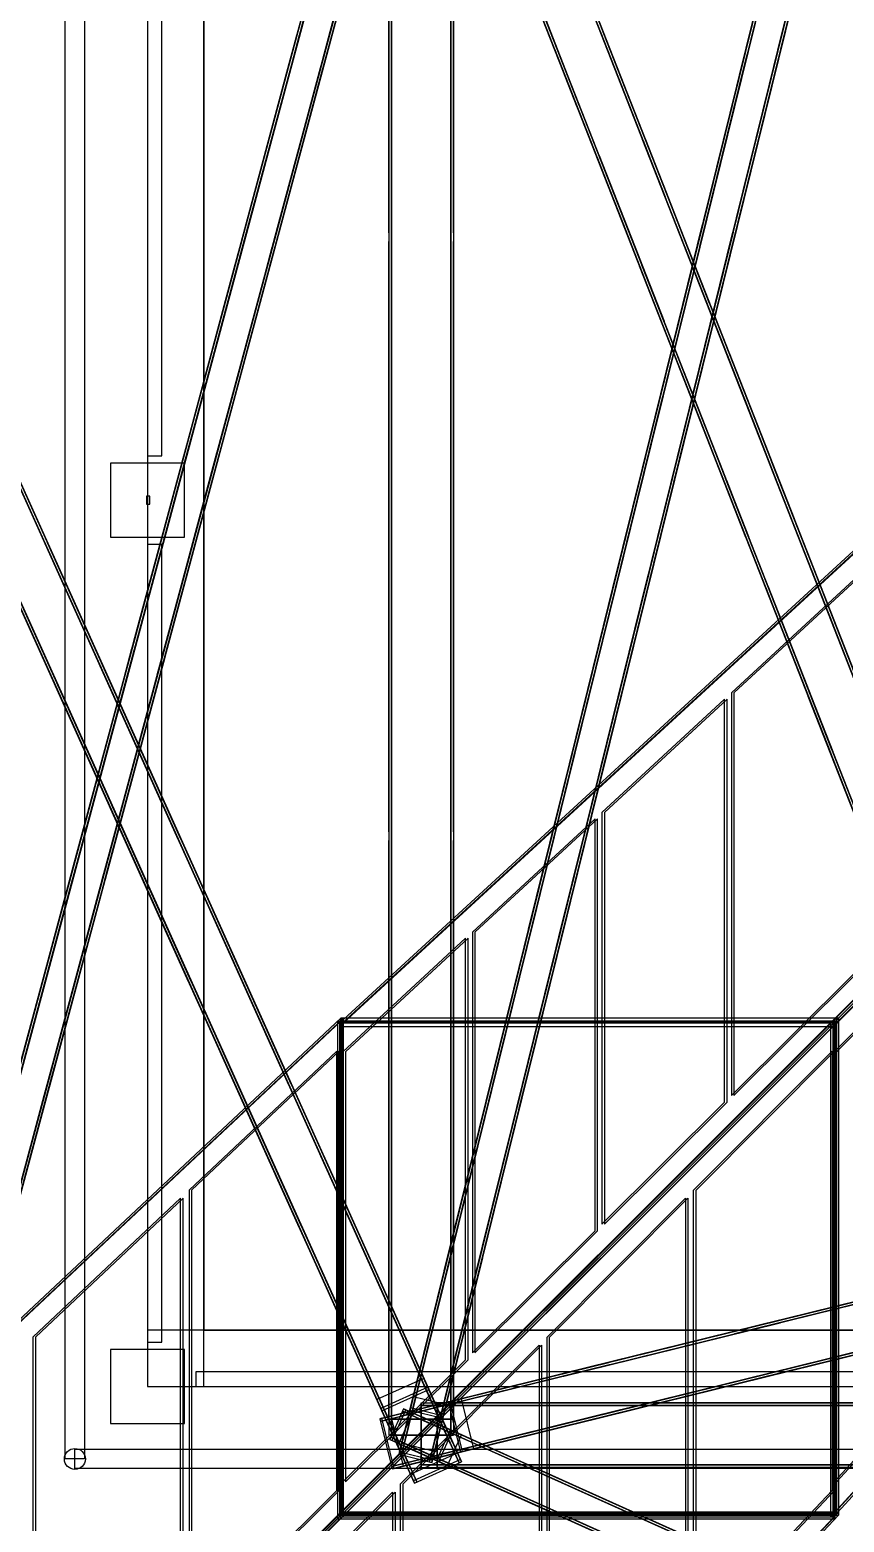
# Model space of a CAD drawing. Header units: millimetres. Extents: x -52000 to 48850, y -48850 to 51750.
# Drawn here: x -24729 to -19679, y -22842 to -13582 of the extents above; entities that cross this region are included whole.
import ezdxf

# ---------------------------------------------------------------- set-up
doc = ezdxf.new("R2010")
doc.units = ezdxf.units.MM
doc.layers.add('D-STR-BASE', color=7, linetype='Continuous', lineweight=25)
doc.layers.add('D-STR-STRC', color=7, linetype='Continuous', lineweight=25)

msp = doc.modelspace()

# ---------------------------------------------------------------- linework, layer by layer
at = {"layer": 'D-STR-BASE'}
for points in [[(-24390, 22450), (-24390, -22450), (-24510, -22450), (-24510, 22450)], [(-24390, 22450), (-24390, -22450), (-24510, -22450), (-24510, 22450)], [(-24000, 22000), (-24000, -22000), (-23650, -22000), (-23650, 22000)], [(-24000, 22000), (-24000, -22000), (-23650, -22000), (-23650, 22000)], [(-24000, 22000), (-24000, -22000), (-23650, -22000), (-23650, 22000)], [(-24000, 22000), (-24000, -22000), (-23650, -22000), (-23650, 22000)], [(-24000, 22000), (-24000, -22000), (-23650, -22000), (-23650, 22000)], [(-24000, 22000), (-24000, -22000), (-23650, -22000), (-23650, 22000)], [(-24000, 22000), (-24000, -22000), (-23650, -22000), (-23650, 22000)], [(-24000, 22000), (-24000, -22000), (-23650, -22000), (-23650, 22000)], [(-23650, -21650), (23650, -21650), (23650, 21650), (-23650, 21650)], [(-23650, -21650), (23650, -21650), (23650, 21650), (-23650, 21650)], [(-23650, -21650), (23650, -21650), (23650, 21650), (-23650, 21650)], [(-23650, -21650), (23650, -21650), (23650, 21650), (-23650, 21650)], [(-24000, -11275), (-24000, -16225), (-23910, -16225), (-23910, -11275)], [(-24000, -11275), (-24000, -16225), (-23910, -16225), (-23910, -11275)], [(-24230, -16730), (-23770, -16730), (-23770, -16270), (-24230, -16270)], [(-24006, -16475), (-24006, -16525), (-23986, -16525), (-23986, -16475)], [(-24000, -16775), (-24000, -21725), (-23910, -21725), (-23910, -16775)], [(-24000, -16775), (-24000, -21725), (-23910, -21725), (-23910, -16775)], [(-24000, -22000), (24000, -22000), (24000, -21650), (-24000, -21650)], [(-24000, -22000), (24000, -22000), (24000, -21650), (-24000, -21650)], [(-24000, -22000), (24000, -22000), (24000, -21650), (-24000, -21650)], [(-24000, -22000), (24000, -22000), (24000, -21650), (-24000, -21650)], [(-24000, -22000), (24000, -22000), (24000, -21650), (-24000, -21650)], [(-24000, -22000), (24000, -22000), (24000, -21650), (-24000, -21650)], [(-24000, -22000), (24000, -22000), (24000, -21650), (-24000, -21650)], [(-24000, -22000), (24000, -22000), (24000, -21650), (-24000, -21650)], [(-24230, -22230), (-23770, -22230), (-23770, -21770), (-24230, -21770)], [(-23700, -22000), (-18300, -22000), (-18300, -21910), (-23700, -21910)], [(-23700, -22000), (-18300, -22000), (-18300, -21910), (-23700, -21910)], [(-24450, -22390), (24450, -22390), (24450, -22510), (-24450, -22510)], [(-24450, -22390), (24450, -22390), (24450, -22510), (-24450, -22510)]]:
    msp.add_lwpolyline(points, close=True, dxfattribs=at)
msp.add_circle((-24450, -22450), 65, dxfattribs=at)
at = {"layer": 'D-STR-STRC'}
for points in [[(-22502.6, 22302.6), (-22502.6, -22302.6)], [(-22102.6, 22302.6), (-22102.6, -22302.6)], [(-22372.4, -22147.5), (-19233, -9426.5)], [(-22369.1, -22133.8), (-19229.6, -9412.8)], [(-22168.6, -22197.8), (-19029.1, -9476.8)], [(-22165.2, -22184.1), (-19025.8, -9463.1)], [(-22439.9, -22421), (-19300.5, -9700)], [(-22436.6, -22407.3), (-19297.1, -9686.3)], [(-22236.1, -22471.3), (-19096.6, -9750.3)], [(-22232.7, -22457.6), (-19093.3, -9736.6)], [(-22250.9, -10844.5), (-19111.5, -18856.3)], [(-22244.9, -10860), (-19105.4, -18871.8)], [(-26470.1, -26256.1), (-22372.6, -11007.4)], [(-26466.8, -26243.8), (-22369.3, -10995.1)], [(-22548.9, -10961.2), (-19409.5, -18973.1)], [(-22542.8, -10976.7), (-19403.4, -18988.6)], [(-26267.3, -26310.6), (-22169.8, -11061.9)], [(-26264, -26298.3), (-22166.5, -11049.6)], [(-26536, -26501.7), (-22438.6, -11252.9)], [(-26532.7, -26489.4), (-22435.3, -11240.7)], [(-26329.9, -26543.9), (-22232.5, -11295.2)], [(-26333.2, -26556.2), (-22235.8, -11307.4)], [(-22062.3, -11325.8), (-18922.9, -19337.7)], [(-22056.2, -11341.4), (-18916.8, -19353.2)], [(-22360.3, -11442.6), (-19220.8, -19454.4)], [(-22354.2, -11458.1), (-19214.7, -19470)], [(-26358.3, -12902.9), (-22260.8, -22005.4)], [(-26351.8, -12917.3), (-22254.3, -22019.9)], [(-26650.1, -13034.2), (-22552.6, -22136.8)], [(-26643.6, -13048.7), (-22546.1, -22151.3)], [(-26156.4, -13351.3), (-22059, -22453.9)], [(-26149.9, -13365.8), (-22052.5, -22468.3)], [(-26448.2, -13482.7), (-22350.8, -22585.2)], [(-26441.7, -13497.1), (-22344.3, -22599.7)], [(-22809, -19745.7), (-19596.1, -16792.8)], [(-22809, -19765.7), (-19596.1, -16812.8)], [(-19745.7, -19745.7), (-16792.8, -16792.8)], [(-19745.7, -19765.7), (-16792.8, -16812.8)], [(-22135.8, -22096.6), (-9414.8, -18957.2)], [(-22122.1, -22093.2), (-9401.1, -18953.8)], [(-22559.7, -22201.2), (-9838.7, -19061.8)], [(-22546, -22197.8), (-9825, -19058.4)], [(-22059.1, -22407.3), (-9338.1, -19267.8)], [(-22045.4, -22403.9), (-9324.4, -19264.5)], [(-22483, -22511.9), (-9762, -19372.5)], [(-22469.4, -22508.5), (-9748.4, -19369.1)], [(-22809, -22789), (-19596.1, -19576.1)], [(-22809, -22809), (-19596.1, -19596.1)], [(-19745.7, -22789), (-16792.8, -19576.1)], [(-19745.7, -22809), (-16792.8, -19596.1)], [(-26674.3, -23348.5), (-22799.8, -19714.1)], [(-23348.5, -23348.5), (-19714.1, -19714.1)], [(-22822.3, -19736.6), (-22799.1, -19714.8)], [(-19736.6, -19736.6), (-19714.8, -19714.8)], [(-26674.3, -23368.5), (-22799.8, -19734.1)], [(-23348.5, -23368.5), (-19714.1, -19734.1)], [(-22808.3, -19746.4), (-22794.3, -19733.5)], [(-19746.4, -19746.4), (-19733.5, -19733.5)], [(-22285.8, -21949.9), (-22260.8, -22005.4)], [(-22577.6, -22081.3), (-22552.6, -22136.8)], [(-22369.1, -22133.8), (-22352.1, -22064.9)], [(-22302.6, -22102.6), (22302.6, -22102.6)], [(-22302.6, -22102.6), (-22202.6, -22102.6)], [(-22165.2, -22184.1), (-22148.2, -22115.2)], [(-22122.1, -22093.2), (-22053.2, -22076.2)], [(-22559.7, -22201.2), (-22490.8, -22184.2)], [(-22502.6, -22202.6), (-22502.6, -22302.6)], [(-13308.8, -26235.9), (-22411.3, -22138.4)], [(-22355.8, -22163.4), (-22411.3, -22138.4)], [(-13294.3, -26242.4), (-22396.9, -22145)], [(-22102.6, -22202.6), (-22102.6, -22302.6)], [(-13019.5, -26366.1), (-22122, -22268.7)], [(-13005, -26372.6), (-22107.6, -22275.2)], [(-22052, -22300.2), (-22107.6, -22275.2)], [(-13395, -26427.4), (-22497.5, -22329.9)], [(-22442, -22354.9), (-22497.5, -22329.9)], [(-13380.5, -26433.9), (-22483.1, -22336.5)], [(-22439.9, -22421), (-22422.9, -22352.1)], [(-22236.1, -22471.3), (-22219, -22402.4)], [(-22045.4, -22403.9), (-21976.5, -22386.9)], [(-22483, -22511.9), (-22414.1, -22494.9)], [(-22302.6, -22502.6), (22302.6, -22502.6)], [(-22302.6, -22502.6), (-22202.6, -22502.6)], [(-13105.7, -26557.6), (-22208.2, -22460.2)], [(-13091.2, -26564.1), (-22193.8, -22466.7)], [(-22138.2, -22491.7), (-22193.8, -22466.7)], [(-22077.5, -22412.8), (-22052.5, -22468.3)], [(-22369.3, -22544.1), (-22344.3, -22599.7)], [(-26674.3, -26654.3), (-22799.8, -22779.8)], [(-23348.5, -26654.3), (-19714.1, -22779.8)], [(-26674.3, -26674.3), (-22799.8, -22799.8)], [(-23348.5, -26674.3), (-19714.1, -22799.8)], [(-22822.3, -22822.3), (-22799.1, -22799.1)], [(-22808.3, -22808.3), (-22794.3, -22794.3)], [(-19746.4, -22808.3), (-19733.5, -22794.3)], [(-19736.6, -22822.3), (-19714.8, -22799.1)]]:
    msp.add_lwpolyline(points, dxfattribs=at)
for points in [[(-22486.6, 22302.6), (-22486.6, 22302.6), (-22486.6, -22302.6), (-22486.6, -22302.6)], [(-22118.6, 22302.6), (-22118.6, 22302.6), (-22118.6, -22302.6), (-22118.6, -22302.6)], [(-22439.9, -22421), (-22369.1, -22133.8), (-19229.6, -9412.8), (-19300.5, -9700)], [(-22424.4, -22424.8), (-22353.5, -22137.6), (-19214.1, -9416.6), (-19285, -9703.8)], [(-22251.6, -22467.5), (-22180.7, -22180.3), (-19041.3, -9459.3), (-19112.2, -9746.5)], [(-22236.1, -22471.3), (-22165.2, -22184.1), (-19025.8, -9463.1), (-19096.6, -9750.3)], [(-22265.8, -10850.3), (-22071.1, -11347.2), (-18931.7, -19359), (-19126.4, -18862.1)], [(-22250.9, -10844.5), (-22056.2, -11341.4), (-18916.8, -19353.2), (-19111.5, -18856.3)], [(-26536, -26501.7), (-26466.8, -26243.8), (-22369.3, -10995.1), (-22438.6, -11252.9)], [(-26520.6, -26505.8), (-26451.3, -26248), (-22353.9, -10999.3), (-22423.1, -11257.1)], [(-22548.9, -10961.2), (-22354.2, -11458.1), (-19214.7, -19470), (-19409.5, -18973.1)], [(-22534, -10955.4), (-22339.3, -11452.3), (-19199.9, -19464.1), (-19394.6, -18967.2)], [(-26348.7, -26552), (-26279.4, -26294.2), (-22182, -11045.5), (-22251.2, -11303.3)], [(-26333.2, -26556.2), (-26264, -26298.3), (-22166.5, -11049.6), (-22235.8, -11307.4)], [(-22502.6, -11178.8), (-22502.6, -11178.8), (-22502.6, -14840.9), (-22502.6, -14840.9)], [(-22486.6, -11178.8), (-22486.6, -11178.8), (-22486.6, -14840.9), (-22486.6, -14840.9)], [(-22118.6, -11178.8), (-22118.6, -11178.8), (-22118.6, -14840.9), (-22118.6, -14840.9)], [(-22102.6, -11178.8), (-22102.6, -11178.8), (-22102.6, -14840.9), (-22102.6, -14840.9)], [(-23102, -13721.7), (-23053.3, -13540.6), (-22731.9, -12344.5)], [(-23100.4, -13715.8), (-22779, -12519.6), (-22730.3, -12338.5)], [(-23086.5, -13725.9), (-23037.9, -13544.8), (-22716.4, -12348.6)], [(-23084.9, -13719.9), (-22763.5, -12523.8), (-22714.9, -12342.7)], [(-22914.6, -13772.1), (-22866, -13591), (-22544.5, -12394.8)], [(-22913, -13766.1), (-22591.6, -12570), (-22543, -12388.9)], [(-22899.2, -13776.2), (-22850.5, -13595.1), (-22529.1, -12399)], [(-22897.6, -13770.3), (-22576.2, -12574.1), (-22527.5, -12393)], [(-20328, -13863.3), (-20278.2, -13661.5), (-20033.6, -12670.4)], [(-20327.9, -13863), (-20083.3, -12871.9), (-20033.5, -12670.1)], [(-20312.4, -13866.9), (-20067.8, -12875.7), (-20018, -12674)], [(-20312.4, -13867.1), (-20262.6, -13665.4), (-20018, -12674.2)], [(-20139.6, -13909.5), (-19894.9, -12918.3), (-19845.2, -12716.6)], [(-20139.6, -13909.7), (-20089.8, -13708), (-19845.2, -12716.9)], [(-20124.1, -13913.6), (-20074.3, -13711.9), (-19829.7, -12720.7)], [(-20124, -13913.3), (-19879.4, -12922.2), (-19829.6, -12720.5)], [(-26372.9, -12909.5), (-26164.5, -13372.3), (-22067.1, -22474.9), (-22275.4, -22012)], [(-26358.3, -12902.9), (-26149.9, -13365.8), (-22052.5, -22468.3), (-22260.8, -22005.4)], [(-21454.2, -12921.6), (-21212.7, -13537.8), (-21056.1, -13937.7)], [(-21449.6, -12933.4), (-21292.9, -13333.2), (-21051.4, -13949.5)], [(-21439.3, -12915.7), (-21197.8, -13532), (-21041.2, -13931.8)], [(-21434.7, -12927.5), (-21278, -13327.4), (-21036.5, -13943.7)], [(-26650.1, -13034.2), (-26441.7, -13497.1), (-22344.3, -22599.7), (-22552.6, -22136.8)], [(-26635.5, -13027.7), (-26427.1, -13490.5), (-22329.7, -22593.1), (-22538.1, -22130.2)], [(-21737.3, -13032.5), (-21495.8, -13648.7), (-21339.1, -14048.6)], [(-21732.6, -13044.3), (-21576, -13444.1), (-21334.5, -14060.4)], [(-21722.4, -13026.6), (-21480.9, -13642.9), (-21324.2, -14042.8)], [(-21717.7, -13038.5), (-21561.1, -13438.3), (-21319.6, -14054.6)], [(-23441.8, -14986.5), (-23120.4, -13790.3), (-23071.8, -13609.3)], [(-21192.6, -13589.2), (-20951.1, -14205.5), (-20794.4, -14605.3)], [(-21188, -13601), (-21031.3, -14000.9), (-20789.8, -14617.1)], [(-21177.7, -13583.4), (-20936.2, -14199.7), (-20779.5, -14599.5)], [(-21173.1, -13595.2), (-21016.4, -13995), (-20774.9, -14611.3)], [(-23443.4, -14992.4), (-23394.8, -14811.4), (-23073.4, -13615.2)], [(-23428, -14996.6), (-23379.3, -14815.5), (-23057.9, -13619.3)], [(-23426.4, -14990.7), (-23105, -13794.5), (-23056.3, -13613.4)], [(-23256.1, -15042.8), (-23207.4, -14861.7), (-22886, -13665.5)], [(-23254.5, -15036.9), (-22933.1, -13840.7), (-22884.4, -13659.6)], [(-23240.6, -15046.9), (-23192, -14865.9), (-22870.5, -13669.7)], [(-23239, -15041), (-22917.6, -13844.8), (-22869, -13663.8)], [(-21475.6, -13700.1), (-21234.2, -14316.4), (-21077.5, -14716.2)], [(-21460.7, -13694.3), (-21219.3, -14310.6), (-21062.6, -14710.4)], [(-21471, -13712), (-21314.3, -14111.8), (-21072.9, -14728.1)], [(-21456.1, -13706.1), (-21299.4, -14106), (-21058, -14722.2)], [(-20589.6, -14923.3), (-20539.8, -14721.6), (-20295.2, -13730.5)], [(-20589.5, -14923.1), (-20344.9, -13931.9), (-20295.1, -13730.2)], [(-20574.1, -14927.2), (-20524.3, -14725.5), (-20279.7, -13734.3)], [(-20574, -14926.9), (-20329.4, -13935.8), (-20279.6, -13734.1)], [(-20401.2, -14969.6), (-20156.6, -13978.4), (-20106.8, -13776.7)], [(-20401.2, -14969.8), (-20351.5, -14768.1), (-20106.8, -13776.9)], [(-20385.7, -14973.7), (-20335.9, -14771.9), (-20091.3, -13780.8)], [(-20385.6, -14973.4), (-20141, -13982.3), (-20091.2, -13780.5)], [(-20931, -14256.9), (-20689.5, -14873.1), (-20532.8, -15273)], [(-20916.1, -14251), (-20674.6, -14867.3), (-20517.9, -15267.2)], [(-20926.3, -14268.7), (-20769.7, -14668.5), (-20528.2, -15284.8)], [(-20911.4, -14262.9), (-20754.8, -14662.7), (-20513.3, -15279)], [(-21214, -14367.8), (-20972.5, -14984.1), (-20815.9, -15383.9)], [(-21209.4, -14379.6), (-21052.7, -14779.4), (-20811.2, -15395.7)], [(-21199.1, -14362), (-20957.6, -14978.2), (-20801, -15378.1)], [(-21194.5, -14373.8), (-21037.8, -14773.6), (-20796.3, -15389.9)], [(-20851.2, -15983.4), (-20801.4, -15781.7), (-20556.8, -14790.5)], [(-20851.1, -15983.2), (-20606.5, -14992), (-20556.8, -14790.3)], [(-20835.7, -15987.3), (-20785.9, -15785.5), (-20541.3, -14794.4)], [(-20835.6, -15987), (-20591, -14995.9), (-20541.2, -14794.1)], [(-23784.9, -16263.2), (-23736.2, -16082.1), (-23414.8, -14885.9)], [(-23783.3, -16257.2), (-23461.9, -15061.1), (-23413.2, -14880)], [(-23769.4, -16267.3), (-23720.8, -16086.2), (-23399.4, -14890.1)], [(-23767.8, -16261.4), (-23446.4, -15065.2), (-23397.8, -14884.1)], [(-22502.6, -14895.9), (-22502.6, -14895.9), (-22502.6, -18558), (-22502.6, -18558)], [(-22486.6, -14895.9), (-22486.6, -14895.9), (-22486.6, -18558), (-22486.6, -18558)], [(-22118.6, -14895.9), (-22118.6, -14895.9), (-22118.6, -18558), (-22118.6, -18558)], [(-22102.6, -14895.9), (-22102.6, -14895.9), (-22102.6, -18558), (-22102.6, -18558)], [(-20662.9, -16029.9), (-20613.1, -15828.2), (-20368.5, -14837)], [(-20662.8, -16029.7), (-20418.2, -15038.5), (-20368.4, -14836.8)], [(-20647.3, -16033.5), (-20402.7, -15042.3), (-20352.9, -14840.6)], [(-20647.3, -16033.7), (-20597.5, -15832), (-20352.9, -14840.9)], [(-23597.5, -16313.5), (-23548.9, -16132.4), (-23227.5, -14936.3)], [(-23595.9, -16307.6), (-23274.5, -15111.4), (-23225.9, -14930.3)], [(-23582.1, -16317.7), (-23533.4, -16136.6), (-23212, -14940.4)], [(-23580.5, -16311.7), (-23259.1, -15115.6), (-23210.4, -14934.5)], [(-20669.4, -14924.5), (-20427.9, -15540.8), (-20271.2, -15940.6)], [(-20664.7, -14936.3), (-20508, -15336.2), (-20266.6, -15952.5)], [(-20654.5, -14918.7), (-20413, -15535), (-20256.3, -15934.8)], [(-20649.8, -14930.5), (-20493.2, -15330.4), (-20251.7, -15946.6)], [(-20952.4, -15035.4), (-20710.9, -15651.7), (-20554.2, -16051.6)], [(-20947.8, -15047.3), (-20791.1, -15447.1), (-20549.6, -16063.4)], [(-20937.5, -15029.6), (-20696, -15645.9), (-20539.3, -16045.7)], [(-20932.9, -15041.4), (-20776.2, -15441.3), (-20534.7, -16057.5)], [(-20407.7, -15592.2), (-20166.3, -16208.5), (-20009.6, -16608.3)], [(-20403.1, -15604), (-20246.4, -16003.8), (-20004.9, -16620.1)], [(-20392.8, -15586.4), (-20151.4, -16202.6), (-19994.7, -16602.5)], [(-20388.2, -15598.2), (-20231.5, -15998), (-19990.1, -16614.3)], [(-20690.8, -15703.1), (-20449.3, -16319.4), (-20292.6, -16719.2)], [(-20686.2, -15714.9), (-20529.5, -16114.8), (-20288, -16731)], [(-20675.9, -15697.3), (-20434.4, -16313.5), (-20277.7, -16713.4)], [(-20671.3, -15709.1), (-20514.6, -16108.9), (-20273.1, -16725.2)], [(-21112.8, -17043.3), (-20868.2, -16052.1), (-20818.4, -15850.4)], [(-21112.8, -17043.5), (-21063, -16841.8), (-20818.4, -15850.6)], [(-21097.3, -17047.3), (-21047.5, -16845.6), (-20802.9, -15854.5)], [(-21097.2, -17047.1), (-20852.6, -16055.9), (-20802.8, -15854.2)], [(-20924.5, -17090), (-20874.7, -16888.3), (-20630.1, -15897.1)], [(-20924.4, -17089.8), (-20679.8, -16098.6), (-20630, -15896.9)], [(-20908.9, -17093.6), (-20664.3, -16102.4), (-20614.5, -15900.7)], [(-20908.9, -17093.8), (-20859.2, -16892.1), (-20614.5, -15900.9)], [(-24975.9, -16012.8), (-24659.5, -16715.8), (-24491.8, -17088.3)], [(-24972.5, -16020.4), (-24804.8, -16392.9), (-24488.4, -17095.9)], [(-24961.3, -16006.3), (-24644.9, -16709.3), (-24477.2, -17081.7)], [(-24957.9, -16013.8), (-24790.3, -16386.3), (-24473.8, -17089.3)], [(-24126.3, -17533.9), (-24077.7, -17352.8), (-23756.3, -16156.6)], [(-24124.7, -17528), (-23803.3, -16331.8), (-23754.7, -16150.7)], [(-24110.9, -17538), (-24062.2, -17357), (-23740.8, -16160.8)], [(-24109.3, -17532.1), (-23787.9, -16335.9), (-23739.2, -16154.9)], [(-23937.4, -17578.3), (-23616, -16382.1), (-23567.3, -16201.1)], [(-23921.9, -17582.5), (-23600.5, -16386.3), (-23551.9, -16205.2)], [(-23939, -17584.2), (-23890.3, -17403.2), (-23568.9, -16207)], [(-23923.5, -17588.4), (-23874.9, -17407.3), (-23553.5, -16211.1)], [(-20146.1, -16259.8), (-19904.6, -16876.1), (-19748, -17276)], [(-20141.5, -16271.7), (-19984.8, -16671.5), (-19743.3, -17287.8)], [(-20131.2, -16254), (-19889.7, -16870.3), (-19733.1, -17270.1)], [(-20126.6, -16265.8), (-19969.9, -16665.7), (-19728.4, -17281.9)], [(-20429.2, -16370.8), (-20187.7, -16987), (-20031, -17386.9)], [(-20424.5, -16382.6), (-20267.9, -16782.4), (-20026.4, -17398.7)], [(-20414.3, -16364.9), (-20172.8, -16981.2), (-20016.1, -17381)], [(-20409.6, -16376.7), (-20253, -16776.6), (-20011.5, -17392.8)], [(-24634.5, -16771.4), (-24318, -17474.4), (-24150.3, -17846.9)], [(-24631.1, -16778.9), (-24463.4, -17151.4), (-24146.9, -17854.4)], [(-24619.9, -16764.8), (-24303.4, -17467.8), (-24135.7, -17840.3)], [(-24616.5, -16772.4), (-24448.8, -17144.8), (-24132.3, -17847.9)], [(-22809, -19745.7), (-22809, -22809), (-19596.1, -19596.1), (-19596.1, -16792.8)], [(-22793.4, -19745.7), (-22793.4, -22809), (-19580.6, -19596.1), (-19580.6, -16792.8)], [(-19761.3, -22809), (-19761.3, -19745.7), (-16808.4, -16792.8), (-16808.4, -19596.1)], [(-19745.7, -22809), (-19745.7, -19745.7), (-16792.8, -16792.8), (-16792.8, -19596.1)], [(-24911.7, -16896.2), (-24595.2, -17599.2), (-24427.5, -17971.6)], [(-24908.3, -16903.7), (-24740.6, -17276.2), (-24424.1, -17979.2)], [(-24897.1, -16889.6), (-24580.6, -17592.6), (-24413, -17965.1)], [(-24893.7, -16897.2), (-24726, -17269.6), (-24409.6, -17972.6)], [(-21374.4, -18103.4), (-21129.8, -17112.2), (-21080, -16910.5)], [(-21374.4, -18103.6), (-21324.7, -17901.9), (-21080, -16910.7)], [(-21358.9, -18107.4), (-21309.1, -17905.7), (-21064.5, -16914.5)], [(-21358.8, -18107.2), (-21114.2, -17116), (-21064.5, -16914.3)], [(-19884.5, -16927.5), (-19643, -17543.8), (-19486.3, -17943.6)], [(-19879.9, -16939.3), (-19723.2, -17339.2), (-19481.7, -17955.4)], [(-19869.6, -16921.7), (-19628.1, -17537.9), (-19471.4, -17937.8)], [(-19865, -16933.5), (-19708.3, -17333.3), (-19466.8, -17949.6)], [(-21186.1, -18150.1), (-21136.3, -17948.4), (-20891.7, -16957.2)], [(-21186, -18149.8), (-20941.4, -17158.7), (-20891.6, -16956.9)], [(-21170.6, -18153.9), (-21120.8, -17952.2), (-20876.2, -16961)], [(-21170.5, -18153.7), (-20925.9, -17162.5), (-20876.1, -16960.8)], [(-20378.4, -17695.8), (-20378.4, -20194.3), (-19617, -19436.9), (-19617, -16992.1)], [(-20362.8, -17695.8), (-20362.8, -20194.3), (-19601.5, -19436.9), (-19601.5, -16992.1)], [(-20167.5, -17038.4), (-19926.1, -17654.7), (-19769.4, -18054.5)], [(-20152.6, -17032.6), (-19911.2, -17648.8), (-19754.5, -18048.7)], [(-20162.9, -17050.2), (-20006.2, -17450.1), (-19764.8, -18066.3)], [(-20148, -17044.4), (-19991.3, -17444.2), (-19749.9, -18060.5)], [(-24467.8, -18804.6), (-24419.1, -18623.5), (-24097.7, -17427.4)], [(-24466.2, -18798.7), (-24144.8, -17602.5), (-24096.1, -17421.4)], [(-24452.3, -18808.8), (-24403.7, -18627.7), (-24082.3, -17431.5)], [(-24450.7, -18802.8), (-24129.3, -17606.7), (-24080.7, -17425.6)], [(-24280.4, -18855), (-24231.8, -18673.9), (-23910.4, -17477.7)], [(-24278.8, -18849), (-23957.4, -17652.9), (-23908.8, -17471.8)], [(-24265, -18859.1), (-24216.3, -18678), (-23894.9, -17481.9)], [(-24263.4, -18853.2), (-23942, -17657), (-23893.3, -17475.9)], [(-24293, -17529.9), (-23976.6, -18232.9), (-23808.9, -18605.4)], [(-24289.6, -17537.5), (-24121.9, -17910), (-23805.5, -18613)], [(-24278.4, -17523.4), (-23962, -18226.4), (-23794.3, -18598.8)], [(-24275, -17530.9), (-24107.3, -17903.4), (-23790.9, -18606.4)], [(-24570.2, -17654.7), (-24253.8, -18357.7), (-24086.1, -18730.2)], [(-24566.8, -17662.3), (-24399.1, -18034.7), (-24082.7, -18737.7)], [(-24555.6, -17648.1), (-24239.2, -18351.2), (-24071.5, -18723.6)], [(-24552.2, -17655.7), (-24384.6, -18028.2), (-24068.1, -18731.2)], [(-21181.6, -18438.2), (-21181.6, -20993.4), (-20420.2, -20236), (-20420.2, -17734.5)], [(-21166.1, -18438.2), (-21166.1, -20993.4), (-20404.7, -20236), (-20404.7, -17734.5)], [(-19905.9, -17706.1), (-19664.4, -18322.3), (-19507.8, -18722.2)], [(-19901.3, -17717.9), (-19744.6, -18117.7), (-19503.1, -18734)], [(-19891, -17700.2), (-19649.5, -18316.5), (-19492.9, -18716.3)], [(-19886.4, -17712), (-19729.7, -18111.9), (-19488.2, -18728.1)], [(-21636.1, -19163.7), (-21586.3, -18962), (-21341.7, -17970.8)], [(-21636, -19163.4), (-21391.4, -18172.3), (-21341.6, -17970.5)], [(-21620.5, -19167.3), (-21375.9, -18176.1), (-21326.1, -17974.4)], [(-21620.5, -19167.5), (-21570.7, -18965.8), (-21326.1, -17974.6)], [(-21447.7, -19209.9), (-21203, -18218.8), (-21153.3, -18017)], [(-21447.7, -19210.2), (-21397.9, -19008.4), (-21153.3, -18017.3)], [(-21432.2, -19214), (-21382.4, -19012.3), (-21137.8, -18021.1)], [(-21432.1, -19213.7), (-21187.5, -18222.6), (-21137.7, -18020.9)], [(-23951.6, -18288.5), (-23635.1, -18991.5), (-23467.4, -19364)], [(-23948.2, -18296), (-23780.5, -18668.5), (-23464, -19371.5)], [(-23937, -18281.9), (-23620.5, -18984.9), (-23452.8, -19357.4)], [(-23933.6, -18289.5), (-23765.9, -18661.9), (-23449.4, -19364.9)], [(-24228.8, -18413.3), (-23912.3, -19116.3), (-23744.6, -19488.7)], [(-24225.4, -18420.8), (-24057.7, -18793.3), (-23741.2, -19496.3)], [(-24214.2, -18406.7), (-23897.7, -19109.7), (-23730.1, -19482.2)], [(-24210.8, -18414.2), (-24043.1, -18786.7), (-23726.6, -19489.7)], [(-21984.8, -19180.6), (-21984.8, -21792.4), (-21223.5, -21035), (-21223.5, -18476.9)], [(-21969.3, -19180.6), (-21969.3, -21792.4), (-21207.9, -21035), (-21207.9, -18476.9)], [(-22502.6, -18613), (-22502.6, -18613), (-22502.6, -22202.6), (-22502.6, -22202.6)], [(-22486.6, -18613), (-22486.6, -18613), (-22486.6, -22202.6), (-22486.6, -22202.6)], [(-22118.6, -18613), (-22118.6, -18613), (-22118.6, -22202.6), (-22118.6, -22202.6)], [(-22102.6, -18613), (-22102.6, -18613), (-22102.6, -22202.6), (-22102.6, -22202.6)], [(-24809.2, -20075.3), (-24760.6, -19894.3), (-24439.2, -18698.1)], [(-24807.7, -20069.4), (-24486.2, -18873.2), (-24437.6, -18692.2)], [(-24793.8, -20079.5), (-24745.1, -19898.4), (-24423.7, -18702.2)], [(-24792.2, -20073.6), (-24470.8, -18877.4), (-24422.1, -18696.3)], [(-24621.9, -20125.7), (-24573.2, -19944.6), (-24251.8, -18748.4)], [(-24620.3, -20119.8), (-24298.9, -18923.6), (-24250.2, -18742.5)], [(-24606.4, -20129.8), (-24557.8, -19948.8), (-24236.4, -18752.6)], [(-24604.8, -20123.9), (-24283.4, -18927.7), (-24234.8, -18746.7)], [(-22559.7, -22201.2), (-22122.1, -22093.2), (-9401.1, -18953.8), (-9838.7, -19061.8)], [(-22555.9, -22216.8), (-22118.2, -22108.8), (-9397.3, -18969.3), (-9834.9, -19077.3)], [(-23610.1, -19047), (-23293.6, -19750), (-23126, -20122.5)], [(-23606.7, -19054.6), (-23439, -19427), (-23122.6, -20130.1)], [(-23595.5, -19040.5), (-23279.1, -19743.5), (-23111.4, -20115.9)], [(-23592.1, -19048), (-23424.4, -19420.5), (-23108, -20123.5)], [(-21897.7, -20223.8), (-21847.9, -20022), (-21603.3, -19030.9)], [(-21897.6, -20223.5), (-21653, -19232.4), (-21603.2, -19030.6)], [(-21882.1, -20227.3), (-21637.5, -19236.2), (-21587.7, -19034.5)], [(-21882.1, -20227.6), (-21832.4, -20025.9), (-21587.8, -19034.7)], [(-21709.3, -20270), (-21464.7, -19278.8), (-21414.9, -19077.1)], [(-23872.7, -19165.2), (-23556.3, -19868.2), (-23388.6, -20240.7)], [(-21709.3, -20270.2), (-21659.5, -20068.5), (-21414.9, -19077.4)], [(-21693.8, -20274.1), (-21644, -20072.4), (-21399.4, -19081.2)], [(-21693.7, -20273.8), (-21449.1, -19282.7), (-21399.3, -19080.9)], [(-23887.3, -19171.8), (-23570.9, -19874.8), (-23403.2, -20247.3)], [(-23883.9, -19179.4), (-23716.2, -19551.8), (-23399.8, -20254.8)], [(-23869.3, -19172.8), (-23701.7, -19545.3), (-23385.2, -20248.3)], [(-22788, -19923), (-22788, -22591.4), (-22026.7, -21834), (-22026.7, -19219.3)], [(-22772.5, -19923), (-22772.5, -22591.4), (-22011.1, -21834), (-22011.1, -19219.3)], [(-22486.9, -22496.4), (-22049.2, -22388.4), (-9328.2, -19248.9), (-9765.9, -19356.9)], [(-19741.9, -22591.4), (-19741.9, -19922.9), (-19042.4, -19219.4), (-19042.4, -21834.1)], [(-19726.3, -22591.4), (-19726.3, -19922.9), (-19026.8, -19219.4), (-19026.8, -21834.1)], [(-22483, -22511.9), (-22045.4, -22403.9), (-9324.4, -19264.5), (-9762, -19372.5)], [(-26674.3, -23348.5), (-26674.3, -26674.3), (-22799.8, -22799.8), (-22799.8, -19714.1)], [(-26659, -23348.5), (-26659, -26674.3), (-22784.6, -22799.8), (-22784.6, -19714.1)], [(-23363.9, -26674.3), (-23363.9, -23348.5), (-19729.4, -19714.1), (-19729.4, -22799.8)], [(-23348.5, -26674.3), (-23348.5, -23348.5), (-19714.1, -19714.1), (-19714.1, -22799.8)], [(-19714.1, -19714.1), (-22799.8, -19714.1), (-22799.8, -19734.1), (-19714.1, -19734.1)], [(-22799.1, -22799.1), (-19714.8, -22799.1), (-19714.8, -19714.8), (-22799.1, -19714.8)], [(-23268.6, -19805.6), (-22952.2, -20508.6), (-22784.5, -20881.1)], [(-23265.2, -19813.1), (-23097.6, -20185.6), (-22781.1, -20888.6)], [(-23254.1, -19799), (-22937.6, -20502), (-22769.9, -20874.5)], [(-23250.7, -19806.6), (-23083, -20179), (-22766.5, -20882)], [(-22822.3, -22822.3), (-19736.6, -22822.3), (-19736.6, -19736.6), (-22822.3, -19736.6)], [(-19745.7, -19745.7), (-22809, -19745.7), (-22809, -19765.7), (-19745.7, -19765.7)], [(-22808.3, -22808.3), (-19746.4, -22808.3), (-19746.4, -19746.4), (-22808.3, -19746.4)], [(-22794.3, -22794.3), (-19733.5, -22794.3), (-19733.5, -19733.5), (-22794.3, -19733.5)], [(-23742.1, -20781.4), (-23742.1, -23558.7), (-22826.2, -22646.1), (-22826.2, -19918.9)], [(-23726.8, -20781.4), (-23726.8, -23558.7), (-22811, -22646.1), (-22811, -19918.9)], [(-23545.9, -19930.3), (-23229.4, -20633.4), (-23061.7, -21005.8)], [(-23542.5, -19937.9), (-23374.8, -20310.4), (-23058.3, -21013.4)], [(-23531.3, -19923.8), (-23214.8, -20626.8), (-23047.1, -20999.3)], [(-23527.9, -19931.3), (-23360.2, -20303.8), (-23043.7, -21006.8)], [(-20613.2, -23558.5), (-20613.2, -20781.2), (-19754.3, -19919.1), (-19754.3, -22646.2)], [(-20597.8, -23558.5), (-20597.8, -20781.2), (-19739, -19919.1), (-19739, -22646.2)], [(-24963.3, -21396.4), (-24914.7, -21215.3), (-24593.3, -20019.2)], [(-24961.8, -21390.5), (-24640.3, -20194.3), (-24591.7, -20013.2)], [(-24947.9, -21400.6), (-24899.2, -21219.5), (-24577.8, -20023.3)], [(-24946.3, -21394.6), (-24624.9, -20198.5), (-24576.2, -20017.4)], [(-22159.3, -21283.8), (-22109.5, -21082.1), (-21864.9, -20091)], [(-22159.2, -21283.6), (-21914.6, -20292.4), (-21864.8, -20090.7)], [(-22143.8, -21287.7), (-22094, -21086), (-21849.4, -20094.8)], [(-22143.7, -21287.4), (-21899.1, -20296.3), (-21849.3, -20094.5)], [(-21971, -21330.3), (-21921.2, -21128.6), (-21676.6, -20137.4)], [(-21970.9, -21330.1), (-21726.3, -20338.9), (-21676.5, -20137.2)], [(-21955.4, -21333.9), (-21710.7, -20342.8), (-21661, -20141)], [(-21955.4, -21334.2), (-21905.6, -21132.4), (-21661, -20141.3)], [(-22912.6, -20557.5), (-22596.1, -21260.6), (-22428.5, -21633)], [(-22927.2, -20564.1), (-22610.7, -21267.1), (-22443.1, -21639.6)], [(-22923.8, -20571.7), (-22756.1, -20944.1), (-22439.7, -21647.2)], [(-22909.2, -20565.1), (-22741.5, -20937.6), (-22425.1, -21640.6)], [(-23204.4, -20688.9), (-22887.9, -21391.9), (-22720.3, -21764.4)], [(-23201, -20696.5), (-23033.3, -21068.9), (-22716.9, -21771.9)], [(-23189.8, -20682.3), (-22873.4, -21385.3), (-22705.7, -21757.8)], [(-23186.4, -20689.9), (-23018.7, -21062.4), (-22702.3, -21765.4)], [(-24710.7, -21693.5), (-24710.7, -24523.8), (-23794.8, -23611.2), (-23794.8, -20831)], [(-24695.5, -21693.5), (-24695.5, -24523.8), (-23779.6, -23611.2), (-23779.6, -20831)], [(-21521.8, -24523.7), (-21521.8, -21693.4), (-20662.9, -20831.2), (-20662.9, -23611.4)], [(-21506.5, -24523.7), (-21506.5, -21693.4), (-20647.6, -20831.2), (-20647.6, -23611.4)], [(-22408.6, -22294), (-22358.8, -22092.2), (-22126.5, -21151)], [(-22408.5, -22293.7), (-22176.2, -21352.5), (-22126.5, -21150.8)], [(-22393.1, -22297.8), (-22343.3, -22096.1), (-22111, -21154.9)], [(-22393, -22297.5), (-22160.7, -21356.4), (-22110.9, -21154.6)], [(-22220.2, -22340.2), (-21987.9, -21399), (-21938.1, -21197.3)], [(-22220.2, -22340.4), (-22170.5, -22138.7), (-21938.2, -21197.5)], [(-22204.7, -22344.3), (-22154.9, -22142.6), (-21922.6, -21201.4)], [(-22204.6, -22344), (-21972.4, -21402.8), (-21922.6, -21201.1)], [(-22585.7, -21322.7), (-22287.4, -21985.4), (-22119.7, -22357.9)], [(-22582.3, -21330.2), (-22414.7, -21702.7), (-22116.3, -22365.4)], [(-22571.1, -21316.1), (-22272.8, -21978.8), (-22105.2, -22351.3)], [(-22567.7, -21323.6), (-22400.1, -21696.1), (-22101.8, -22358.9)], [(-20362.5, -21659), (-20010.3, -21572.1), (-19019.2, -21327.4)], [(-20362.2, -21658.9), (-19371.1, -21414.3), (-19018.9, -21327.4)], [(-20358.6, -21674.5), (-20006.5, -21587.6), (-19015.3, -21343)], [(-20358.4, -21674.4), (-19367.2, -21429.8), (-19015.1, -21342.9)], [(-22862.9, -21447.4), (-22564.6, -22110.2), (-22397, -22482.7)], [(-22859.5, -21455), (-22691.9, -21827.5), (-22393.6, -22490.2)], [(-22848.4, -21440.9), (-22550, -22103.6), (-22382.4, -22476.1)], [(-22845, -21448.4), (-22677.3, -21820.9), (-22379, -22483.7)], [(-21422.6, -21920.6), (-21070.4, -21833.7), (-20079.2, -21589.1)], [(-21422.3, -21920.5), (-20431.1, -21675.9), (-20079, -21589)], [(-21418.7, -21936.1), (-21066.6, -21849.2), (-20075.4, -21604.6)], [(-21418.5, -21936.1), (-20427.3, -21691.4), (-20075.2, -21604.5)], [(-20289.6, -21954.1), (-19937.5, -21867.2), (-18946.3, -21622.6)], [(-20289.4, -21954), (-19298.2, -21709.4), (-18946.1, -21622.5)], [(-20285.8, -21969.6), (-19933.6, -21882.7), (-18942.5, -21638.1)], [(-20285.6, -21969.6), (-19294.4, -21725), (-18942.2, -21638.1)], [(-22430.4, -25488.8), (-22430.4, -22605.5), (-21571.5, -21743.3), (-21571.5, -24576.5)], [(-22415.1, -25488.8), (-22415.1, -22605.5), (-21556.2, -21743.3), (-21556.2, -24576.5)], [(-22432.7, -22169.9), (-22080.5, -22083), (-21139.3, -21850.7)], [(-22432.4, -22169.8), (-21491.2, -21937.5), (-21139.1, -21850.6)], [(-22428.8, -22185.4), (-22076.7, -22098.5), (-21135.5, -21866.2)], [(-22428.6, -22185.3), (-21487.4, -21953.1), (-21135.2, -21866.2)], [(-21349.7, -22215.7), (-20997.6, -22128.8), (-20006.4, -21884.2)], [(-21349.5, -22215.7), (-20358.3, -21971.1), (-20006.2, -21884.1)], [(-21345.9, -22231.3), (-20993.7, -22144.4), (-20002.6, -21899.7)], [(-21345.6, -22231.2), (-20354.5, -21986.6), (-20002.3, -21899.7)], [(-22285.8, -21949.9), (-22577.6, -22081.3), (-22369.3, -22544.1), (-22077.5, -22412.8)], [(-22260.8, -22005.4), (-22552.6, -22136.8), (-22546.1, -22151.3), (-22254.3, -22019.9)], [(-22260.8, -22005.4), (-22552.6, -22136.8), (-22344.3, -22599.7), (-22052.5, -22468.3)], [(-22559.7, -22201.2), (-22483, -22511.9), (-22045.4, -22403.9), (-22122.1, -22093.2)], [(-22490.8, -22184.2), (-22414.1, -22494.9), (-21976.5, -22386.9), (-22053.2, -22076.2)], [(-22422.9, -22352.1), (-22219, -22402.4), (-22148.2, -22115.2), (-22352.1, -22064.9)], [(-22302.6, -22102.6), (-22302.6, -22502.6), (-22302.6, -22502.6), (-22302.6, -22102.6)], [(-22302.6, -22118.6), (-22302.6, -22118.6), (22302.6, -22118.6), (22302.6, -22118.6)], [(-22202.6, -22102.6), (-22202.6, -22102.6), (-18613, -22102.6), (-18613, -22102.6)], [(-22202.6, -22102.6), (-22202.6, -22502.6), (-22202.6, -22502.6), (-22202.6, -22102.6)], [(-22202.6, -22118.6), (-22202.6, -22118.6), (-18613, -22118.6), (-18613, -22118.6)], [(-22135.8, -22096.6), (-22059.1, -22407.3), (-22045.4, -22403.9), (-22122.1, -22093.2)], [(-22559.7, -22201.2), (-22483, -22511.9), (-22469.4, -22508.5), (-22546, -22197.8)], [(-22102.6, -22202.6), (-22502.6, -22202.6), (-22502.6, -22202.6), (-22102.6, -22202.6)], [(-22483.1, -22336.5), (-22396.9, -22145), (-22411.3, -22138.4), (-22497.5, -22329.9)], [(-22193.8, -22466.7), (-22107.6, -22275.2), (-22411.3, -22138.4), (-22497.5, -22329.9)], [(-22138.2, -22491.7), (-22052, -22300.2), (-22355.8, -22163.4), (-22442, -22354.9)], [(-22439.9, -22421), (-22236.1, -22471.3), (-22165.2, -22184.1), (-22369.1, -22133.8)], [(-13011.6, -26387.2), (-13315.4, -26250.5), (-22417.9, -22153), (-22114.1, -22289.8)], [(-13005, -26372.6), (-13308.8, -26235.9), (-22411.3, -22138.4), (-22107.6, -22275.2)], [(-22372.4, -22147.5), (-22168.6, -22197.8), (-22165.2, -22184.1), (-22369.1, -22133.8)], [(-22359.8, -22465), (-22007.7, -22378.1), (-21066.5, -22145.8)], [(-22359.6, -22465), (-21418.4, -22232.7), (-21066.2, -22145.8)], [(-22356, -22480.5), (-22003.8, -22393.6), (-21062.6, -22161.4)], [(-22355.8, -22480.5), (-21414.6, -22248.2), (-21062.4, -22161.3)], [(-21432.3, -22596.7), (-21645.7, -22500.6), (-22308.5, -22202.3)], [(-21425.8, -22582.1), (-21639.1, -22486), (-22301.9, -22187.7)], [(-21424.8, -22600.1), (-22087.5, -22301.7), (-22300.9, -22205.7)], [(-21418.2, -22585.5), (-22081, -22287.2), (-22294.3, -22191.1)], [(-22102.6, -22302.6), (-22502.6, -22302.6), (-22502.6, -22302.6), (-22102.6, -22302.6)], [(-13084.6, -26549.5), (-13388.4, -26412.8), (-22491, -22315.3), (-22187.2, -22452.1)], [(-22193.8, -22466.7), (-22107.6, -22275.2), (-22122, -22268.7), (-22208.2, -22460.2)], [(-13091.2, -26564.1), (-13395, -26427.4), (-22497.5, -22329.9), (-22193.8, -22466.7)], [(-22439.9, -22421), (-22236.1, -22471.3), (-22232.7, -22457.6), (-22436.6, -22407.3)], [(-21512, -22773.6), (-21725.3, -22677.5), (-22388.1, -22379.2)], [(-21505.4, -22759), (-21718.8, -22663), (-22381.5, -22364.6)], [(-21504.4, -22777), (-22167.2, -22478.7), (-22380.5, -22382.6)], [(-21497.9, -22762.4), (-22160.6, -22464.1), (-22374, -22368)], [(-22059, -22453.9), (-22350.8, -22585.2), (-22344.3, -22599.7), (-22052.5, -22468.3)], [(-22302.6, -22486.6), (-22302.6, -22486.6), (22302.6, -22486.6), (22302.6, -22486.6)], [(-22202.6, -22486.6), (-22202.6, -22486.6), (-18613, -22486.6), (-18613, -22486.6)], [(-22202.6, -22502.6), (-22202.6, -22502.6), (-18613, -22502.6), (-18613, -22502.6)], [(-20673.8, -22938.1), (-20887.2, -22842.1), (-21590.2, -22525.6)], [(-20667.2, -22923.5), (-20880.6, -22827.5), (-21583.6, -22511)], [(-20666.2, -22941.5), (-21369.3, -22625.1), (-21582.6, -22529)], [(-20659.7, -22926.9), (-21362.7, -22610.5), (-21576, -22514.4)], [(-23339, -26453.9), (-23339, -23517.6), (-22480.1, -22655.4), (-22480.1, -25541.6)], [(-23323.7, -26453.9), (-23323.7, -23517.6), (-22464.8, -22655.4), (-22464.8, -25541.6)], [(-20746.9, -23100.4), (-20960.2, -23004.4), (-21663.2, -22687.9)], [(-22799.8, -22799.8), (-19714.1, -22799.8), (-19714.1, -22779.8), (-22799.8, -22779.8)], [(-20753.4, -23115), (-20966.8, -23019), (-21669.8, -22702.5)], [(-20745.9, -23118.4), (-21448.9, -22802), (-21662.2, -22705.9)], [(-20739.3, -23103.8), (-21442.3, -22787.4), (-21655.7, -22691.3)], [(-22809, -22809), (-19745.7, -22809), (-19745.7, -22789), (-22809, -22789)]]:
    msp.add_lwpolyline(points, close=True, dxfattribs=at)

doc.saveas('drawing.dxf')
